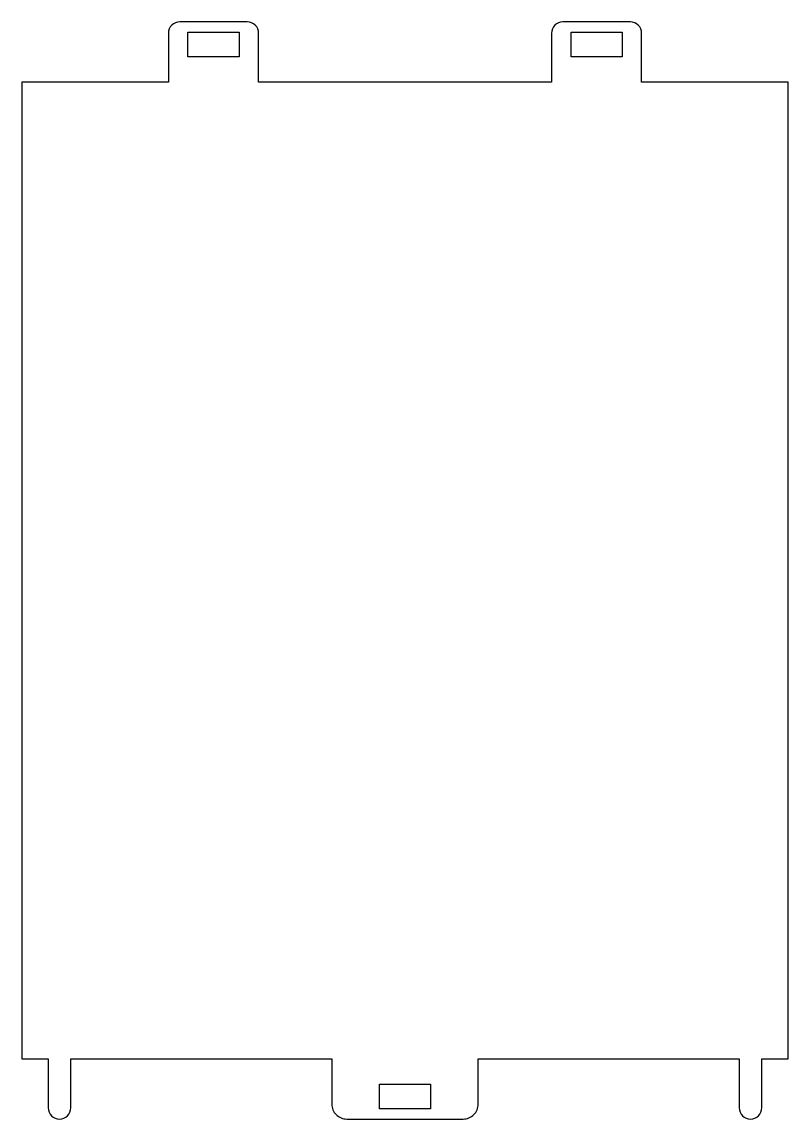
# Model space of a CAD drawing. Extents: x 1319 to 1421, y 617 to 763.
import ezdxf

# ---------------------------------------------------------------- set-up
doc = ezdxf.new("R2010")
doc.units = 0
doc.layers.get('0').update_dxf_attribs({"linetype": 'CONTINUOUS'})

msp = doc.modelspace()

# ---------------------------------------------------------------- linework, layer by layer
msp.add_lwpolyline([(1421.25, 754.64), (1401.75, 754.64), (1401.75, 761.14, 0.414214), (1400.25, 762.64), (1391.25, 762.64, 0.414214), (1389.75, 761.14), (1389.75, 754.64), (1364.25, 754.64), (1350.75, 754.64), (1350.75, 761.14, 0.414214), (1349.25, 762.64), (1340.25, 762.64, 0.414214), (1338.75, 761.14), (1338.75, 754.64), (1319.25, 754.64), (1319.25, 624.64), (1322.75, 624.64), (1322.75, 618.14, 0.414214), (1324.25, 616.64, 0.414214), (1325.75, 618.14), (1325.75, 624.64), (1360.5, 624.64), (1360.5, 618.64, 0.414214), (1362.5, 616.64), (1378, 616.64, 0.414214), (1380, 618.64), (1380, 624.64), (1392, 624.64), (1414.75, 624.64), (1414.75, 618.14, 0.414214), (1416.25, 616.64, 0.414214), (1417.75, 618.14), (1417.75, 624.64), (1421.25, 624.64)], format="xyb", close=True)
for points in [[(1348.15, 757.99), (1341.35, 757.99), (1341.35, 761.29), (1348.15, 761.29)], [(1392.35, 757.99), (1392.35, 761.29), (1399.15, 761.29), (1399.15, 757.99)], [(1373.65, 621.29), (1373.65, 617.99), (1366.85, 617.99), (1366.85, 621.29)]]:
    msp.add_lwpolyline(points, close=True)

doc.saveas('drawing.dxf')
